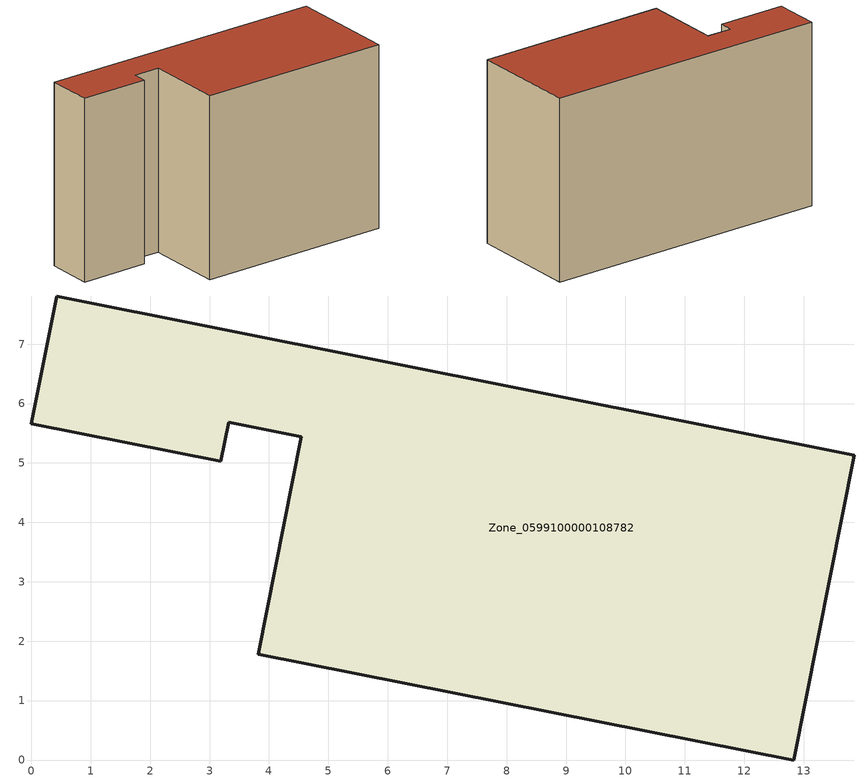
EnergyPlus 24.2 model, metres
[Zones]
Zone_0599100000108782
 floor ground (C_G): 0,5.66 0.43,7.81 13.85,5.13 12.83,0 3.82,1.78 4.54,5.44 3.32,5.68 3.19,5.03 z0
 wall outside (C_F): 0.43,7.81 0,5.66 3.19,5.03 3.32,5.68 4.54,5.44 3.82,1.78 12.83,0 13.85,5.13 0.43,7.81 z0:8.72
 roof outside (C_R): 12.83,0 13.85,5.13 0.43,7.81 0,5.66 3.19,5.03 3.32,5.68 4.54,5.44 3.82,1.78 z8.72
[BUILDING]
Pand.0599100000108782: North Axis=0; Terrain=City; Loads Convergence Tolerance Value=0.04; Temperature Convergence Tolerance Value=0.4; Solar Distribution=FullExterior; Maximum Number of Warmup Days=25; Minimum Number of Warmup Days=1
[Site:Location]
Rotterdam.The.Hague.AP_ZH_NLD Design_Conditions: Latitude=51.96; Longitude=4.45; Time Zone=1; Elevation=-4.5
[SITE:GROUNDTEMPERATURE:BUILDINGSURFACE]
18, 18, 18, 18, 18, 18, 18, 18, 18, 18, 18, 18
[MATERIAL] Thermal Absorptance=0.9; Solar Absorptance=0.7; Visible Absorptance=0.7
Name | Roughness | Thickness | Conductivity | Density | Specific Heat
G.TI.1975-1991 | MediumSmooth | 0.15 | 0.288461 | 540 | 1210
F.TI.1975-1991 | Rough | 0.3 | 0.230769 | 1920 | 840
R.TI.1975-1991 | MediumRough | 0.2 | 0.153846 | 1500 | 1000
[CONSTRUCTION]
C_G: G.TI.1975-1991
C_F: F.TI.1975-1991
C_R: R.TI.1975-1991
[ZONE]
Zone_0599100000108782: Type=1; Multiplier=1; Ceiling Height=Autocalculate; Volume=Autocalculate; Floor Area=autocalculate; Part of Total Floor Area=Yes
[ZONEINFILTRATION:DESIGNFLOWRATE]
Infil_Zone_0599100000108782: Zone or ZoneList or Space or SpaceList=Zone_0599100000108782; Schedule=AlwaysOn; Design Flow Rate Calculation Method=Flow/Area; Flow Rate per Floor Area=0.003; Constant Term Coefficient=1; Temperature Term Coefficient=0; Velocity Term Coefficient=0; Velocity Squared Term Coefficient=0
[HVACTEMPLATE:ZONE:IDEALLOADSAIRSYSTEM]
Zone_0599100000108782: Maximum Heating Supply Air Temperature=50; Minimum Cooling Supply Air Temperature=13; Maximum Heating Supply Air Humidity Ratio=0.0156; Minimum Cooling Supply Air Humidity Ratio=0.0077; Heating Limit=NoLimit; Cooling Limit=NoLimit; Dehumidification Control Type=ConstantSensibleHeatRatio; Cooling Sensible Heat Ratio=0.7; Dehumidification Setpoint=60; Humidification Control Type=None; Humidification Setpoint=30; Outdoor Air Method=None; Outdoor Air Flow Rate per Person=0.00944; Outdoor Air Flow Rate per Zone Floor Area=0; Outdoor Air Flow Rate per Zone=0; Demand Controlled Ventilation Type=None; Outdoor Air Economizer Type=NoEconomizer; Heat Recovery Type=None; Sensible Heat Recovery Effectiveness=0.7; Latent Heat Recovery Effectiveness=0.65
[ZONECONTROL:THERMOSTAT]
ThermostatControl_Zone_0599100000108782: Zone or ZoneList=Zone_0599100000108782; Control Type Schedule=DualSetpointControlType; Control 1=Thermostat_Zone_0599100000108782; Temperature Difference Between Cutout And Setpoint=0
[THERMOSTATSETPOINT:DUALSETPOINT]
Thermostat_Zone_0599100000108782: Heating Setpoint Temperature Schedule=HeatingSetpoint_Zone_0599100000108782; Cooling Setpoint Temperature Schedule=CoolingSetpoint_Zone_0599100000108782
[SCHEDULE:COMPACT]
HeatingSetpoint_Zone_0599100000108782: Through: 12/31, For: AllDays, Until: 24:00, 21
CoolingSetpoint_Zone_0599100000108782: Through: 12/31, For: AllDays, Until: 24:00, 24
DualSetpointControlType: Through: 12/31, For: AllDays, Until: 24:00, 4
AlwaysOn: Through: 12/31, For: AllDays, Until: 24:00, 1
